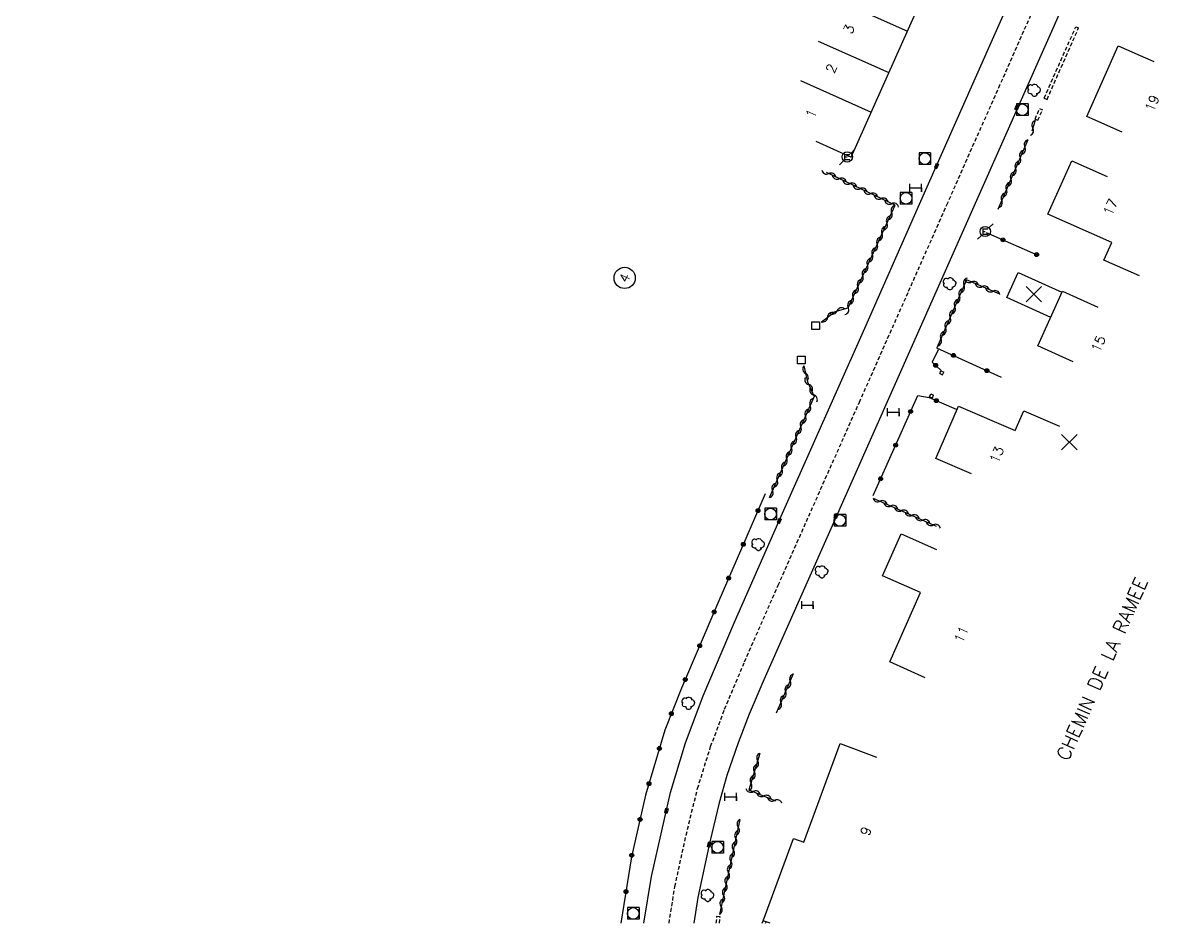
# Model space of a CAD drawing. Header units: millimetres. Extents: x 79000 to 80000, y 145000 to 146001.
# Drawn here: x 79137.3 to 79283.9, y 145000 to 145116.3 of the extents above; entities that cross this region are included whole.
import ezdxf
from ezdxf.enums import TextEntityAlignment as Align

# ---------------------------------------------------------------- set-up
doc = ezdxf.new("R2010")
doc.units = ezdxf.units.MM
doc.linetypes.add('DASHED', pattern=[0.75, 0.5, -0.25])
doc.layers.get('0').update_dxf_attribs({"linetype": 'CONTINUOUS'})
for name, color, linetype in [('W0001', 6, 'DASHED'), ('W0008', 7, 'CONTINUOUS'), ('W0100', 7, 'CONTINUOUS'), ('W0112', 1, 'DASHED'), ('W0300', 7, 'CONTINUOUS'), ('W0310', 3, 'CONTINUOUS'), ('W0322', 7, 'CONTINUOUS'), ('W0400', 7, 'CONTINUOUS'), ('W0420', 7, 'CONTINUOUS'), ('W0471', 7, 'CONTINUOUS'), ('W0989', 7, 'CONTINUOUS'), ('W0991', 7, 'CONTINUOUS'), ('W1102', 7, 'CONTINUOUS'), ('W1474', 7, 'CONTINUOUS')]:
    doc.layers.add(name, color=color, linetype=linetype)
doc.styles.get("Standard").update_dxf_attribs({"font": 'romans.shx', "width": 0.85})

# ---------------------------------------------------------------- blocks, each defined once
blk = doc.blocks.new('T300')
for p, q in [((-0.8, 0.51), (-0.86, 0.34)), ((-0.86, 0.34), (-0.86, 0.17)), ((-0.86, 0.17), (-0.74, 0.06)), ((-0.69, 0.63), (-0.8, 0.51)), ((-0.8, -0.06), (-0.74, 0.06)), ((-0.74, 0.06), (-0.69, 0.11)), ((-0.57, 0.69), (-0.69, 0.63)), ((-0.46, 0.69), (-0.57, 0.69)), ((-0.29, 0.63), (-0.46, 0.69)), ((-0.29, 0.63), (-0.17, 0.74)), ((-0.23, 0.57), (-0.29, 0.63)), ((-0.17, 0.74), (-0.06, 0.8)), ((-0.06, 0.8), (0.06, 0.8)), ((0.06, 0.8), (0.23, 0.74)), ((0.23, 0.74), (0.34, 0.63)), ((0.34, 0.63), (0.4, 0.51)), ((0.46, 0.46), (0.34, 0.46)), ((0.4, 0.51), (0.4, 0.46)), ((0.57, 0.4), (0.46, 0.46)), ((0.57, 0.4), (0.69, 0.29)), ((0.69, 0.29), (0.74, 0.17)), ((0.74, 0.06), (0.69, -0.17)), ((0.74, 0.17), (0.74, 0.06)), ((-0.8, -0.17), (-0.8, -0.06)), ((-0.8, -0.23), (-0.8, -0.17)), ((-0.74, -0.34), (-0.8, -0.23)), ((-0.69, -0.4), (-0.74, -0.34)), ((-0.51, -0.46), (-0.69, -0.4)), ((-0.4, -0.46), (-0.51, -0.46)), ((-0.4, -0.46), (-0.34, -0.46)), ((-0.34, -0.46), (-0.34, -0.4)), ((-0.34, -0.51), (-0.34, -0.46)), ((-0.29, -0.63), (-0.34, -0.51)), ((-0.17, -0.74), (-0.29, -0.63)), ((-0.06, -0.8), (-0.17, -0.74)), ((0.06, -0.8), (-0.06, -0.8)), ((0.17, -0.74), (0.06, -0.8)), ((0.23, -0.69), (0.17, -0.74)), ((0.29, -0.46), (0.23, -0.46)), ((0.29, -0.63), (0.23, -0.69)), ((0.46, -0.4), (0.29, -0.46)), ((0.34, -0.51), (0.29, -0.63)), ((0.34, -0.51), (0.34, -0.46)), ((0.57, -0.34), (0.46, -0.4)), ((0.63, -0.29), (0.57, -0.34)), ((0.69, -0.17), (0.63, -0.29))]:
    blk.add_line(p, q)
blk = doc.blocks.new('T400')
for p, q in [((-0.15, 0.3), (0.15, 0.3)), ((-0.15, -0.25), (-0.15, 0.3)), ((-0.15, 0.15), (0.15, 0.15)), ((-0.15, 0), (0.15, 0)), ((0.15, 0.3), (0.15, -0.25)), ((-0.15, -0.15), (0.15, -0.15)), ((-0.15, -0.25), (-0.15, -0.3)), ((-0.15, -0.3), (0.15, -0.3)), ((0.15, -0.3), (0.15, -0.25))]:
    blk.add_line(p, q)
blk = doc.blocks.new('T420')
for p, q in [((0.75, 0.75), (-0.75, 0.75)), ((-0.75, 0.75), (-0.75, -0.75)), ((0.75, 0.75), (0.75, -0.75)), ((0.75, -0.75), (-0.75, -0.75))]:
    blk.add_line(p, q)
blk.add_ellipse((0, 0), major_axis=(-0.53, 0.53), ratio=1, start_param=3.926991, end_param=10.210176)
blk = doc.blocks.new('T471')
for p, q in [((-0.333334, 0.333334), (-0.333334, -0.333334)), ((-0.333334, 0.333334), (0.333334, 0.333334)), ((-0.333334, 0), (0, 0)), ((0.500001, 0.500001), (1.000002, 1.000002)), ((-0.500001, -0.500001), (-1.000002, -1.000002)), ((-0.333334, -0.333334), (0.333334, -0.333334))]:
    blk.add_line(p, q)
blk.add_ellipse((0, 0), major_axis=(0.471405, 0.471405), ratio=1, start_param=5.4977871438, end_param=11.780972451)
blk = doc.blocks.new('t112o')
at = {"color": 0, "linetype": 'Continuous'}
for p, q in [((-0.5, 0.5), (0.5, 0.5)), ((-0.5, -0.5), (-0.5, 0.5)), ((0.5, 0.5), (0.5, -0.5)), ((0.5, -0.5), (-0.5, -0.5))]:
    blk.add_line(p, q, dxfattribs=at)
blk = doc.blocks.new('t322o')
at = {"color": 0, "linetype": 'Continuous'}
for radius in [0.25, 0.15]:
    blk.add_circle((0, 0), radius, dxfattribs=at)
blk = doc.blocks.new('t310o')
at = {"color": 0, "linetype": 'Continuous'}
for centre, start, end in [((-0.5, 0.38), 216.8699, 323.1304), ((0.5, -0.37), 36.8699, 143.1303)]:
    blk.add_arc(centre, 0.625, start, end, dxfattribs=at)
blk = doc.blocks.new('t991o')
at = {"color": 0, "linetype": 'Continuous'}
for p, q in [((-1, 1), (1, -1)), ((-1, -1), (1, 1))]:
    blk.add_line(p, q, dxfattribs=at)
blk = doc.blocks.new('T1474')
at = {"color": 0, "linetype": 'Continuous', "flags": 128}
for points in [[(-0.75, -0.5), (-0.75, 0.5)], [(-0.75, 0), (0.75, 0)], [(0.75, 0), (0.75, -0.5), (0.75, 0.5)]]:
    blk.add_lwpolyline(points, dxfattribs=at)

msp = doc.modelspace()

# ---------------------------------------------------------------- linework, layer by layer
at = {"layer": 'W0001'}
msp.add_lwpolyline([(79220.7, 145000), (79221.45, 145004.74), (79222.9, 145011.38), (79224.38, 145017.4), (79226.07, 145022.81), (79227.87, 145027.65), (79230.45, 145033.75), (79234.79, 145043.63), (79239.96, 145055.32), (79245.27, 145067.26), (79251.63, 145081.6), (79256.55, 145092.73), (79263.26, 145107.87), (79271, 145125.33)], dxfattribs=at)
at = {"layer": 'W0008'}
for points in [[(79235.35, 145052.95), (79245.97, 145076.83), (79253.68, 145094.29), (79271.92, 145135.49), (79272.14, 145137.12), (79271.89, 145138.97), (79271.22, 145140.62), (79270.26, 145141.79), (79269.29, 145142.44), (79228.27, 145160.62), (79229.08, 145160.27), (79194.76, 145175.44), (79142.29, 145198.61), (79139.71, 145199.54), (79135.48, 145200.88)], [(79277.52, 145131.92), (79232.92, 145031.44), (79231.04, 145027), (79229.62, 145023.3), (79228.18, 145019.07), (79227.15, 145015.54), (79225.95, 145010.51)], [(79217.46, 145000), (79218.44, 145006.02), (79220.9, 145016.88), (79222.82, 145023.31), (79225.11, 145029.37), (79229.16, 145038.86), (79235.35, 145052.95)], [(79225.95, 145010.51), (79224.43, 145003.34), (79223.89, 145000)]]:
    msp.add_lwpolyline(points, dxfattribs=at)
at = {"layer": 'W0100'}
msp.add_line((79233.74, 145000), (79232.87, 145000.32), dxfattribs=at)
for points in [[(79239.64, 145100.95), (79244.2, 145098.91), (79256.32, 145126.02), (79251.76, 145128.07)], [(79279.21, 145102.11), (79274.64, 145104.13), (79278.68, 145113.27), (79283.26, 145111.25)], [(79281.41, 145083.58), (79276.84, 145085.62), (79277.85, 145087.87), (79269.61, 145091.55), (79272.68, 145098.42), (79277.24, 145096.38)], [(79269.97, 145078.22), (79264.3, 145080.77), (79265.75, 145084.01), (79271.42, 145081.46)], [(79272.88, 145072.49), (79268.32, 145074.54), (79271.48, 145081.59), (79276.04, 145079.55)], [(79259.75, 145058.01), (79255.16, 145059.99), (79258.07, 145066.75), (79265.39, 145063.6), (79266.49, 145066.16), (79271.09, 145064.18)], [(79253.76, 145031.7), (79249.19, 145033.73), (79253.16, 145042.69), (79248.26, 145044.86), (79250.65, 145050.26), (79255.22, 145048.23)], [(79232.87, 145000.32), (79236.78, 145010.95), (79238.12, 145010.46), (79242.79, 145023.19), (79247.49, 145021.46)]]:
    msp.add_lwpolyline(points, dxfattribs=at)
at = {"layer": 'W0112'}
for p, q in [((79273.21, 145115.74), (79273.57, 145115.58)), ((79269.13, 145106.53), (79269.49, 145106.36)), ((79268.54, 145105.18), (79268.91, 145105.02)), ((79267.94, 145103.82), (79268.3, 145103.66)), ((79255.64, 145070.96), (79256.01, 145070.8)), ((79255.79, 145071.3), (79256.16, 145071.14)), ((79254.34, 145067.97), (79254.71, 145067.82)), ((79254.48, 145068.34), (79254.85, 145068.19)), ((79226.8, 145000), (79226.89, 145000.91)), ((79226.89, 145000.91), (79227.28, 145000.87)), ((79227.2, 145000), (79227.28, 145000.87)), ((79232.74, 145000), (79232.87, 145000.32)), ((79233.17, 145000), (79233.24, 145000.17))]:
    msp.add_line(p, q, dxfattribs=at)
for points in [[(79269.13, 145106.53), (79273.21, 145115.74)], [(79269.49, 145106.36), (79273.57, 145115.58)], [(79267.94, 145103.82), (79268.54, 145105.18)], [(79268.3, 145103.66), (79268.91, 145105.02)], [(79255.64, 145070.96), (79255.79, 145071.3)], [(79256.01, 145070.8), (79256.16, 145071.14)], [(79254.34, 145067.97), (79254.48, 145068.34)], [(79254.71, 145067.82), (79254.85, 145068.19)]]:
    msp.add_lwpolyline(points, dxfattribs=at)
at = {"layer": 'W0310'}
for p, q in [((79267.94, 145103.62), (79267.51, 145102.24)), ((79267.02, 145101.12), (79263.13, 145092.14)), ((79247.05, 145054.89), (79255.17, 145051.26)), ((79236.74, 145032.18), (79234.54, 145027.14)), ((79229.84, 145013.39), (79227.2, 145001.15))]:
    msp.add_line(p, q, dxfattribs=at)
for points in [[(79240.36, 145077.63), (79242.14, 145078.96), (79243.82, 145079.45), (79249.87, 145092.69), (79241.04, 145096.91)], [(79263.41, 145081.19), (79259.09, 145083.07), (79255.28, 145074.28)], [(79238.11, 145071.97), (79238.57, 145069.88), (79239.44, 145068.01), (79233.63, 145054.91)], [(79232.42, 145021.93), (79231.01, 145017.22), (79234.45, 145015.81)]]:
    msp.add_lwpolyline(points, dxfattribs=at)
at = {"layer": 'W0322'}
for p, q in [((79261.62, 145089.17), (79268.31, 145086.25)), ((79255.24, 145074.29), (79263.58, 145070.51))]:
    msp.add_line(p, q, dxfattribs=at)
for points in [[(79255.46, 145074.01), (79254.66, 145072.44), (79255.83, 145071.37)], [(79247.05, 145055.21), (79252.8, 145068.11), (79254.26, 145067.87), (79257.75, 145066.38)], [(79233.12, 145055.45), (79227, 145041.31), (79222.32, 145030.35), (79220.16, 145024.95), (79217.68, 145016.54), (79215.85, 145008.58), (79214.49, 145000)]]:
    msp.add_lwpolyline(points, dxfattribs=at)
at = {"layer": 'W1102'}
for p, q in [((79242.35, 145119.26), (79251.47, 145115.18)), ((79239.95, 145113.89), (79249.07, 145109.81)), ((79237.67, 145108.8), (79246.8, 145104.72))]:
    msp.add_line(p, q, dxfattribs=at)
msp.add_circle((79214.97, 145083.31), 1.37, dxfattribs=at)

# ---------------------------------------------------------------- block references
at = {"layer": 'W0112'}
for p in [(79239.62, 145077.15), (79237.78, 145072.72)]:
    msp.add_blockref('t112o', p, dxfattribs=at)
at = {"layer": 'W0300'}
for p in [(79267.86, 145107.53), (79256.96, 145082.55), (79232.25, 145048.89), (79240.44, 145045.36), (79223.23, 145028.39), (79225.71, 145003.59)]:
    msp.add_blockref('T300', p, dxfattribs=at)
at = {"layer": 'W0310'}
for p, rotation in [((79267.64, 145102.67), 252.587260385752), ((79266.62, 145100.2), 246.5824867582808), ((79266.02, 145098.83), 246.5824867582808), ((79241.32, 145096.78), 154.4116224288036), ((79265.43, 145097.45), 246.5824867582808), ((79242.68, 145096.13), 154.4116224288036), ((79244.03, 145095.48), 154.4116224288036), ((79264.83, 145096.07), 246.5824867582808), ((79245.38, 145094.83), 154.4116224288036), ((79246.73, 145094.19), 154.4116224288036), ((79263.64, 145093.32), 246.5824867582808), ((79264.24, 145094.7), 246.5824867582808), ((79248.09, 145093.54), 154.4116224288036), ((79249.44, 145092.89), 154.4116224288036), ((79248.82, 145090.39), 65.43740440328502), ((79249.44, 145091.75), 65.43740440328502), ((79248.19, 145089.02), 65.43740440328502), ((79247.57, 145087.66), 65.43740440328502), ((79246.95, 145086.3), 65.43740440328502), ((79246.32, 145084.93), 65.43740440328502), ((79245.7, 145083.57), 65.43740440328502), ((79245.08, 145082.2), 65.43740440328502), ((79258.77, 145082.35), 246.5871462665389), ((79259.74, 145082.79), 156.4297754884668), ((79261.12, 145082.19), 156.4297754884668), ((79244.45, 145080.84), 65.43740440328502), ((79258.18, 145080.98), 246.5871462665389), ((79262.49, 145081.59), 156.4297754884668), ((79243.83, 145079.48), 65.43740440328502), ((79257.58, 145079.6), 246.5871462665389), ((79241.16, 145078.23), 36.72038006445532), ((79242.4, 145079.04), 16.33237013116683), ((79256.99, 145078.23), 246.5871462665389), ((79256.39, 145076.85), 246.5871462665389), ((79255.79, 145075.47), 246.5871462665389), ((79238.32, 145070.99), 282.2817542380211), ((79238.72, 145069.55), 295.0670697420601), ((79239.35, 145068.2), 295.0670697420601), ((79238.31, 145065.45), 246.0866792204993), ((79238.92, 145066.83), 246.0866792204993), ((79237.7, 145064.08), 246.0866792204993), ((79237.1, 145062.71), 246.0866792204993), ((79236.49, 145061.34), 246.0866792204993), ((79235.88, 145059.97), 246.0866792204993), ((79235.27, 145058.6), 246.0866792204993), ((79234.66, 145057.23), 246.0866792204993), ((79234.05, 145055.86), 246.0866792204993), ((79247.96, 145054.48), 335.920536852491), ((79249.33, 145053.87), 335.920536852491), ((79250.7, 145053.26), 335.920536852491), ((79252.07, 145052.65), 335.920536852491), ((79253.44, 145052.04), 335.920536852491), ((79254.81, 145051.42), 335.920536852491), ((79236.34, 145031.26), 246.4661048346811), ((79235.74, 145029.89), 246.4661048346811), ((79235.14, 145028.51), 246.4661048346811), ((79232.13, 145020.98), 253.4100554654846), ((79231.71, 145019.54), 253.4100554654846), ((79231.28, 145018.1), 253.4100554654846), ((79231.55, 145017), 337.717111801726), ((79232.94, 145016.43), 337.717111801726), ((79234.33, 145015.86), 337.717111801726), ((79229.63, 145012.41), 257.8391837539011), ((79229.31, 145010.94), 257.8391837539011), ((79228.99, 145009.48), 257.8391837539011), ((79228.68, 145008.01), 257.8391837539011), ((79228.36, 145006.54), 257.8391837539011), ((79228.05, 145005.08), 257.8391837539011), ((79227.73, 145003.61), 257.8391837539011), ((79227.41, 145002.14), 257.8391837539011)]:
    msp.add_blockref('t310o', p, dxfattribs=dict(at, rotation=rotation))
at = {"layer": 'W0322'}
for p, rotation in [((79263.8, 145088.22), 336.3625100890928), ((79268.15, 145086.32), 336.3625100890928), ((79255.12, 145072.03), 317.5585042905524), ((79257.41, 145073.31), 335.59488546859), ((79261.73, 145071.34), 335.59488546859), ((79255.2, 145067.47), 336.8987316765538), ((79251.88, 145066.06), 65.98276236292284), ((79249.95, 145061.72), 65.98276236292284), ((79248.01, 145057.38), 65.98276236292284), ((79232.18, 145053.27), 246.612965441081), ((79230.29, 145048.92), 246.612965441081), ((79228.4, 145044.56), 246.612965441081), ((79226.52, 145040.19), 246.8745939763538), ((79224.66, 145035.83), 246.8745939763538), ((79222.79, 145031.46), 246.8745939763538), ((79221, 145027.06), 248.1874925663469), ((79219.46, 145022.57), 253.5577914484212), ((79218.11, 145018.02), 253.5577914484212), ((79216.96, 145013.41), 257.049518423088), ((79215.89, 145008.78), 257.049518423088), ((79215.14, 145004.09), 261.0156527836608)]:
    msp.add_blockref('t322o', p, dxfattribs=dict(at, rotation=rotation))
at = {"layer": 'W0400'}
for p, rotation in [((79265.6, 145105.31), 156.3153188809382), ((79255.23, 145097.77), 335.6080236796531), ((79234.92, 145051.95), 336.4512858543806), ((79242.26, 145052.56), 156.147008819926), ((79220.36, 145014.52), 347.2634964122419), ((79225.88, 145010.14), 167.2090617301044)]:
    msp.add_blockref('T400', p, dxfattribs=dict(at, rotation=rotation))
at = {"layer": 'W0420'}
for p in [(79266.3, 145105.01), (79253.72, 145098.7), (79251.29, 145093.59), (79233.8, 145052.82), (79242.75, 145052.01), (79226.96, 145009.81), (79216.08, 145001.27)]:
    msp.add_blockref('T420', p, dxfattribs=at)
at = {"layer": 'W0471'}
for p in [(79243.7, 145098.92), (79261.52, 145089.3)]:
    msp.add_blockref('T471', p, dxfattribs=at)
at = {"layer": 'W0991', "rotation": 90}
for p in [(79267.79, 145081.2), (79272.37, 145062.11)]:
    msp.add_blockref('t991o', p, dxfattribs=at)
at = {"layer": 'W1474'}
for p in [(79252.53, 145094.94), (79249.65, 145065.98), (79238.57, 145041.08), (79228.66, 145016.32)]:
    msp.add_blockref('T1474', p, dxfattribs=at)

# ---------------------------------------------------------------- texts
at = {"layer": 'W0989'}
msp.add_text('CHEMIN DE LA RAMEE', height=1.75, rotation=66.0939, dxfattribs=at).set_placement((79276.6, 145032.86), align=Align.MIDDLE)
at = {"layer": 'W0991'}
for s, rotation, p in [('3', 65.9125, (79243.92, 145115.43)), ('2', 65.9113, (79241.65, 145110.35)), ('19', 66.1393, (79283.06, 145105.86)), ('1', 65.9125, (79239.04, 145104.52)), ('17', 65.8914, (79277.68, 145092.45)), ('4', 65.0185, (79214.97, 145083.31)), ('15', 65.8554, (79276.11, 145074.8)), ('13', 66.6777, (79263, 145060.49)), ('11', 66.0684, (79258.43, 145037.3)), ('9', 69.8183, (79246.1, 145011.9))]:
    msp.add_text(s, height=1.25, rotation=rotation, dxfattribs=at).set_placement(p, align=Align.MIDDLE)

doc.saveas('drawing.dxf')
